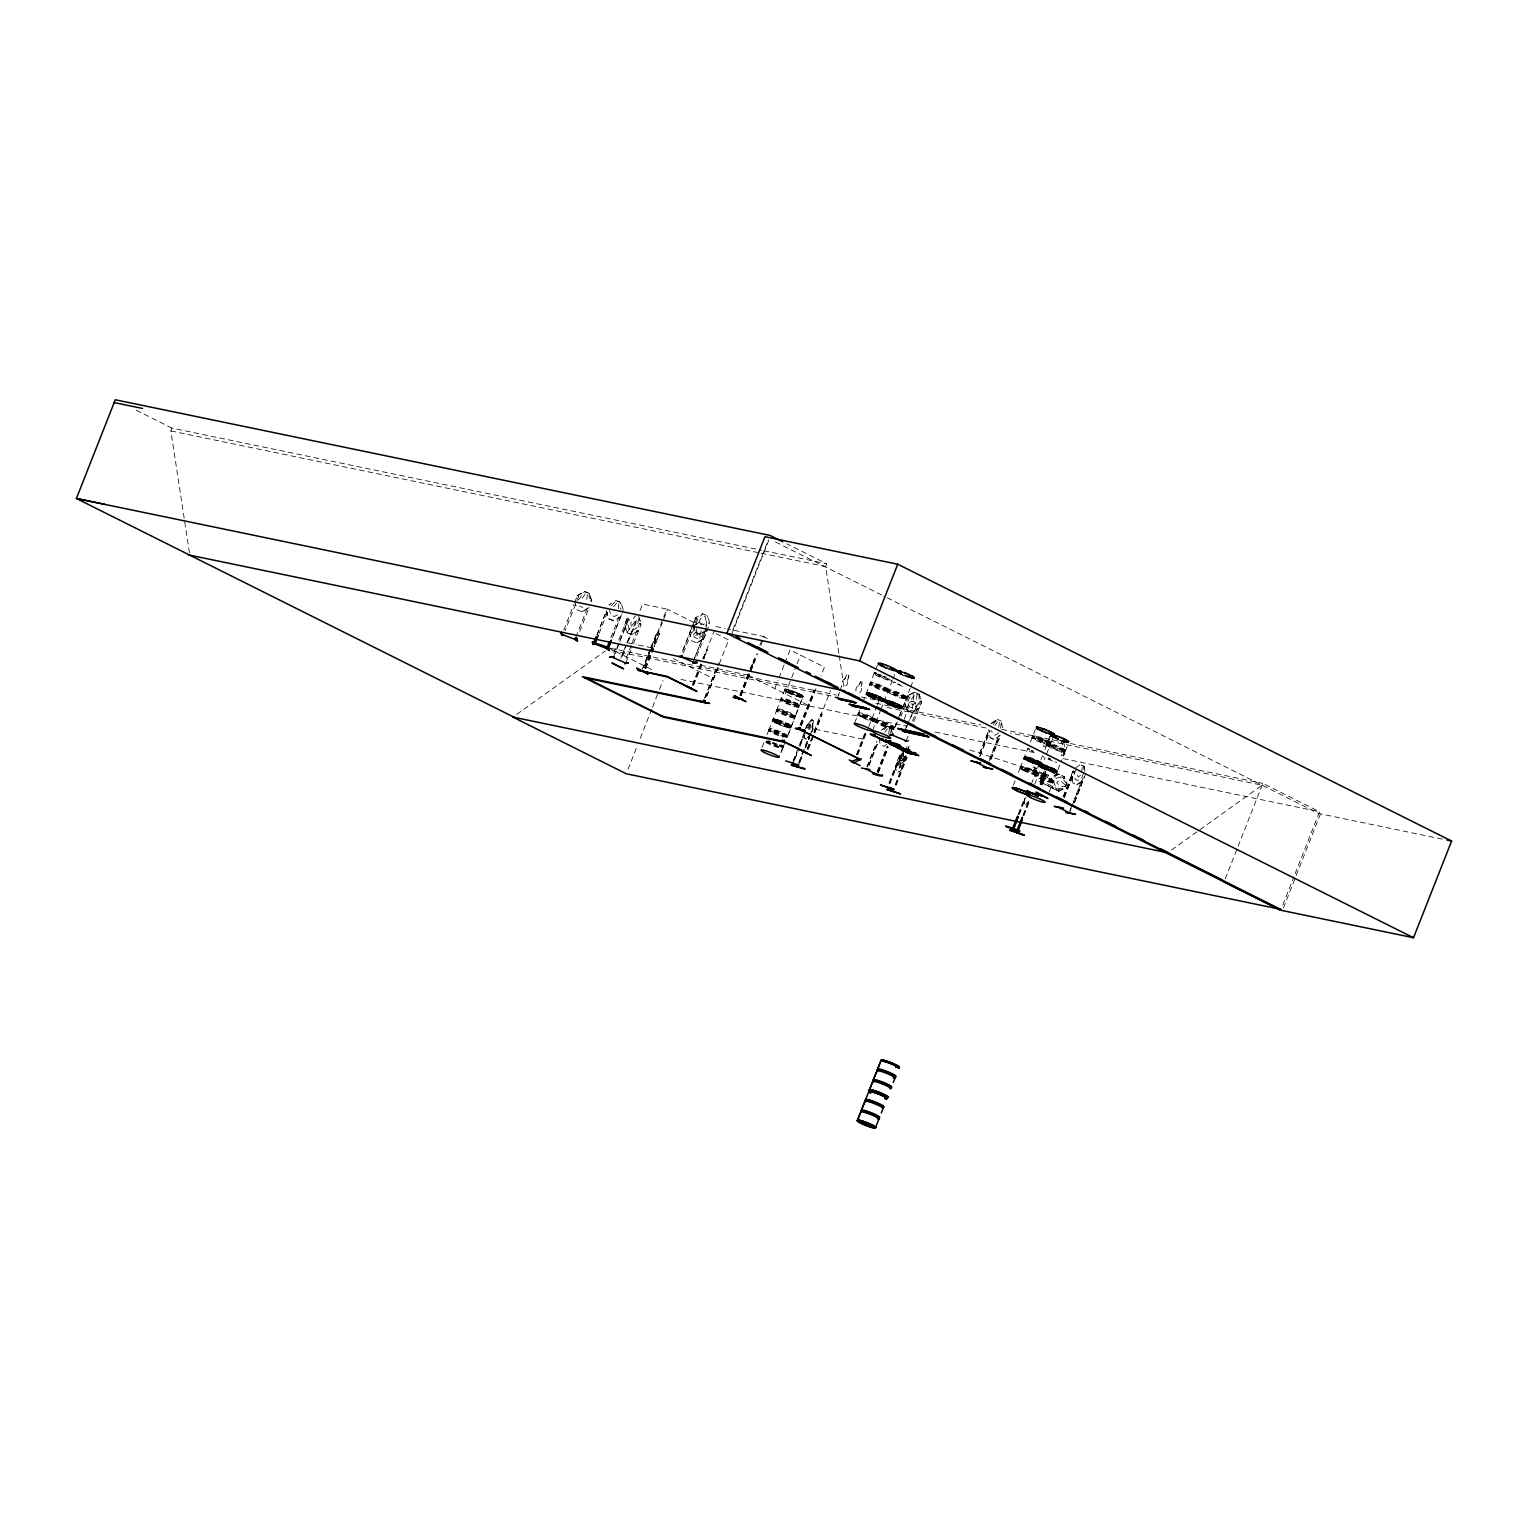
<?xml version="1.0" encoding="UTF-8"?>
<svg xmlns="http://www.w3.org/2000/svg" width="1528" height="1528" viewBox="0 0 1528 1528"><rect width="100%" height="100%" fill="white"/><g stroke="black" fill="none" stroke-linecap="round" stroke-linejoin="round"><path stroke-width="0.75" stroke-dasharray="5 3.75" d="M919.054 694.228L919.035 701.237L917.239 705.821L912.617 708.171L909.485 706.872L907.804 701.925L909.618 697.322L914.336 692.279M628.39 618.993L613.282 657.689M638.685 618.744L636.832 627.989L632.306 630.319L629.249 629.001L627.645 624.035L629.46 619.451M768.813 730.117L776.53 710.596M776.587 710.31L784.991 689.204M783.196 746.963L785.067 742.15M798.781 707.273A9.779 1.203 21.5 0 1 784.112 702.422A9.779 1.203 21.5 0 1 786.404 701.104A9.779 1.203 21.5 0 1 798.781 707.273L795.19 716.498L802.983 696.539A9.798 1.203 21.5 0 0 790.644 690.331A9.798 1.203 21.5 0 0 788.333 691.668A9.817 1.222 21.5 0 0 803.021 696.577L799.411 705.841M854.668 722.935L860.379 708.362M862.862 702.135L874.207 673.275M872.698 730.346L880.185 711.284M880.892 709.546L892.161 680.858A9.798 1.203 21.5 0 1 879.517 676.961A9.798 1.203 21.5 0 1 875.983 673.6M888.57 690.121L888.666 689.739A9.798 1.203 21.5 0 0 876.289 683.551A9.798 1.203 21.5 0 0 873.978 684.888A9.798 1.203 21.5 0 0 888.685 689.739L888.627 689.796M906.62 697.436L906.696 697.15A9.779 1.203 21.5 0 0 894.319 690.962A9.779 1.203 21.5 0 0 892.027 692.299A9.779 1.203 21.5 0 0 906.696 697.15L906.658 697.265M1020.226 767.667L1027.886 748.3M1030.369 742.073L1036.366 726.908M1031.285 784.265L1042.554 755.634M901.52 753.934L901.386 758.499L902.704 759.416L905.474 756.704M794.598 717.95A9.798 1.203 21.5 0 1 779.891 713.099A9.798 1.203 21.5 0 1 782.202 711.761A9.798 1.203 21.5 0 1 794.598 717.95L787.378 736.84L795.229 716.174A9.779 1.203 21.5 0 0 782.909 709.985A9.779 1.203 21.5 0 0 780.598 711.322A9.779 1.203 21.5 0 0 795.267 716.154L795.248 716.269M795.171 716.842A9.932 1.222 21.5 0 1 780.273 711.914A9.932 1.222 21.5 0 1 782.603 710.558A9.932 1.222 21.5 0 1 795.171 716.842L795.229 716.556M903.64 756.035L903.239 752.712C897.604 757.029 895.408 764.382 895.866 770.914M899.61 762.262L899.954 754.66L899.706 762.128L901.654 763.694L905.913 758.824M904.691 761.517L905.073 754.087C906.104 760.963 903.029 767.896 898.101 772.232M908.606 750.955L908.912 745.301L906.677 744.002M789.403 726.545L791.351 726.755M848.785 676.484L848.575 675.204M862.021 681.736L860.99 687.237L862.365 683.761M876.021 721.77L876.633 720.165A9.779 1.203 21.5 0 0 864.313 713.977A9.779 1.203 21.5 0 0 862.002 715.314A9.779 1.203 21.5 0 0 876.671 720.165L876.652 720.165M878.791 699.308L882.802 700.111M888.035 691.458L887.997 691.515A9.798 1.203 21.5 0 1 873.271 686.683A9.798 1.203 21.5 0 1 875.582 685.346A9.798 1.203 21.5 0 1 887.978 691.535L887.997 691.573M898.922 707.369L896.841 706.719L900.813 707.54M1020.169 767.82L1018.374 772.499M1043.261 775.021L1047.196 775.708L1043.643 774.658M1044.808 775.46C1020.15 762.854 1049.201 775.269 1044.865 775.575M1050.806 743.257L1050.844 743.2A9.779 1.203 21.5 0 0 1038.467 737.012A9.779 1.203 21.5 0 0 1036.175 738.349A9.779 1.203 21.5 0 0 1050.844 743.2L1050.615 744.365A9.932 1.222 21.5 0 0 1037.951 738.139A9.932 1.222 21.5 0 0 1035.621 739.495A9.932 1.222 21.5 0 0 1050.519 744.423L1050.175 744.881M1053.518 780.942A9.779 1.203 21.5 0 1 1038.849 776.09A9.779 1.203 21.5 0 1 1041.141 774.753A9.779 1.203 21.5 0 1 1053.518 780.942L1059.764 765.07M890.576 735.006L891.282 727.939L892.696 735.98M1000.63 728.283L1001.337 721.197L1002.75 729.238M1045.973 767.801C1042.898 769.176 1049.774 770.112 1045.706 767.534L1039.976 782.03L1045.63 767.686M1046.183 769.692L1045.133 768.832M804.416 737.871L804.969 732.218M799.239 762.491L812.724 728.264L813.335 720.796L811.521 719.421L808.77 729.429M807.777 724.578L811.654 719.478M812.17 727.691L813.488 720.834L811.769 727.614M586.847 599.473L587.344 593.647L585.74 593.036L581.003 600.351M618.42 608.545L618.916 602.72L617.312 602.108L613.626 606.731M767.018 734.777L768.87 729.945M1053.46 781.056L1052.983 782.431M777.294 723.164L775.995 722.782L777.733 722.744M777.083 723.088L778.803 723.833L774.658 721.159M803.117 696.749L797.234 695.756L799.335 696.367M871.629 697.379L869.394 696.31L871.896 697.436M874.188 673.485L874.283 672.53M872.163 697.207C867.312 696.825 861.716 689.567 872.182 693.922A9.817 1.222 21.5 0 1 884.597 700.13L890.213 701.333M876.079 721.178L876.041 721.999A9.798 1.203 21.5 0 1 861.295 717.09A9.798 1.203 21.5 0 1 863.587 715.753A9.798 1.203 21.5 0 1 875.983 721.961L876.079 721.617M882.439 665.692C890.518 670.391 868.019 659.294 883.986 663.954A9.798 1.203 21.5 0 1 896.401 670.104A9.798 1.203 21.5 0 1 881.713 665.253A9.798 1.203 21.5 0 1 884.024 663.916M880.72 700.359L884.769 699.996L879.192 696.653M888.054 690.751L888.589 690.026M900.89 674.058C904.5 674.803 896.115 671.919 901.654 674.364M902.781 707.292L902.761 707.254A9.779 1.203 21.5 0 1 888.035 702.422A9.779 1.203 21.5 0 1 890.346 701.085A9.817 1.222 21.5 0 1 902.647 707.521L902.742 707.273A9.779 1.203 21.5 0 0 890.346 701.085A9.817 1.222 21.5 0 0 887.921 702.651A9.817 1.222 21.5 0 0 902.647 707.521L896.669 707.139M914.546 677.744L908.644 676.751M1028.65 760.887L1027.351 760.505L1029.757 760.906M1051.035 731.778L1048.991 730.804L1054.339 734.662A9.817 1.222 21.5 0 0 1041.829 728.436A9.817 1.222 21.5 0 0 1039.517 729.773L1042.153 731.167L1040.396 730.021M1044.006 767.896L1042.191 767.667A9.817 1.222 21.5 0 1 1044.503 766.177A9.817 1.222 21.5 0 1 1056.918 772.385L1057.414 771.449A9.779 1.203 21.5 0 1 1042.631 766.464A9.76 1.203 21.5 0 1 1044.961 765.127A9.76 1.203 21.5 0 1 1057.3 771.296A9.741 1.203 21.5 0 1 1042.669 766.483A9.779 1.203 21.5 0 1 1044.942 765.146A9.779 1.203 21.5 0 1 1057.3 771.315L1051.837 768.106M1036.996 761.231C1052.563 768.24 1028.993 760.982 1044.407 768.03L1044.827 768.928L1043.223 768.469M907.097 710.463L904.71 702.345L907.078 710.482L911.968 712.487L914.317 692.089L919.226 694.094M787.436 736.19L787.474 735.923A9.798 1.203 21.5 0 0 775.116 729.716A9.798 1.203 21.5 0 0 772.824 731.053A9.798 1.203 21.5 0 0 787.512 735.923M906.601 697.838A9.932 1.222 21.5 0 1 891.683 692.91A9.932 1.222 21.5 0 1 894.033 691.554A9.932 1.222 21.5 0 1 906.601 697.838L906.658 697.169M1065.455 751.031L1069.008 741.577M1045.018 749.408L1051.016 734.242L1056.631 735.407A9.779 1.203 21.5 0 1 1069.027 741.558L1065.341 741.405M1065.398 750.916L1065.494 750.515A9.779 1.203 21.5 0 0 1053.136 744.346A9.779 1.203 21.5 0 0 1050.825 745.683A9.779 1.203 21.5 0 0 1065.494 750.515L1065.15 751.795A9.932 1.222 21.5 0 0 1052.62 745.473A9.932 1.222 21.5 0 0 1050.271 746.829A9.932 1.222 21.5 0 0 1065.188 751.757L1064.844 752.215A9.779 1.203 21.5 0 0 1052.429 746.122A9.779 1.203 21.5 0 0 1050.118 747.459A9.779 1.203 21.5 0 0 1064.787 752.311L1061.291 761.192M1024.791 798.227L1024.066 803.728L1025.555 804.798M1024.218 803.785L1025.269 796.413M888.666 734.07L889.506 728.226L888.265 727.595L884.922 732.179M998.72 727.328L999.56 721.483L998.319 720.853L994.976 725.456M1081.518 772.595L1082.359 766.75L1081.213 766.139M904.767 756.379L902.036 765.471L899.266 768.183L897.929 767.247L898.063 762.682L903.239 752.75M907.288 752.101L908.912 745.301M772.691 719.764L776.53 720.146M871.915 697.207L866.089 693.273L872.01 694.361M884.502 700.798L884.425 700.894A9.817 1.222 21.5 0 1 869.585 696.023A9.817 1.222 21.5 0 1 871.896 694.686A9.817 1.222 21.5 0 1 884.311 700.894L884.425 700.932M902.761 707.731L897.051 704.504M903.774 756.379L900.202 764.783L899.801 761.479L903.602 754.011M906.295 751.413L907.04 745.263M1024.066 757.468L1029.987 758.499A9.779 1.203 21.5 0 1 1042.382 764.649A9.779 1.203 21.5 0 1 1027.714 759.798L1024.83 758.079M1041.981 781.362L1040.625 780.426L1039.957 781.859L1059.152 791.351L1059.668 790.033L1040.625 780.426M1047.062 768.469L1045.591 767.61M810.413 734.357L806.154 738.979M845.939 685.766L845.824 685.728A3.495 2.827 -78.3 0 0 847.295 680.399L848.861 675.605M705.821 629.727C706.375 615.918 712.621 630.51 707.369 615.746L702.574 613.721L695.431 617.847L693.827 621.934M908.472 696.443L901.023 716.25M632.095 643.173L639.583 623.405L641.168 624.379L639.411 618.286M639.697 623.386L641.13 624.36L631.675 648.006M708.247 622.889L709.508 623.844M837.841 696.634L839.426 692.413M840.037 690.274L842.348 683.952A3.495 2.827 -78.3 0 1 844.736 679.12L846.932 674.688M904.251 719.211L908.071 708.686A5.233 4.183 -78.1 0 1 910.573 701.791A5.233 4.183 -78.1 0 1 915.94 704.484A5.233 4.183 -78.1 0 1 913.247 711.322L907.823 723.489M783.157 747.574L782.699 748.166A9.798 1.203 21.5 0 0 772.519 742.99M189.434 552.811L170.869 430.934L171.976 428.107L761.536 550.252M563.756 630.185L573.898 604.4M574.757 602.261L577.259 595.729L578.902 595.863L565.073 630.701M578.482 599.816L584.441 591.622L589.235 593.456L591.661 601.306M575.865 637.195L587.726 607.113M579.761 631.331L589.044 607.628M596.99 634.884L606.31 611.257M597.009 634.979L606.329 611.334M599.186 633.318L607.628 611.754M610.856 637.768L620.139 614.046M621.457 614.562L612.155 638.188L623.214 610.36M627.053 618.324L624.589 624.455L626.843 632.611L631.656 634.636L638.742 630.51M613.702 652.857L615.555 648.54M618.783 639.965L627.397 618.458L628.657 619.012L615.115 653.392M620.846 658.052L626.022 644.911M626.881 642.715L633.757 627.664L628.562 640.805M622.106 656.066L626.442 644.988M627.301 642.811L636.66 619.107M640.041 610.512L642.581 604.057L666.819 609.08L643.746 667.66M622.526 656.161L625.105 649.572M626.174 658.205L631.408 645.293M625.754 663.056L630.969 650.145M642.066 669.57L649.839 649.839M650.699 647.643L657.174 632.382L643.326 667.583M644.472 667.946L667.545 609.366L697.074 624.112M644.778 668.003L658.606 632.936L659.638 633.451L654.442 646.592M645.484 668.462L653.258 648.731M654.137 646.535L659.638 633.451M645.809 668.519L653.583 648.789M628.008 769.329L636.756 747.116M640.251 738.234L651.635 709.374M652.513 707.158L658.625 691.611M659.504 689.395L662.999 680.514M696.634 642.906L703.816 638.78L696.634 642.906L691.84 640.881L689.529 632.745L691.993 626.595M691.401 628.715L682.099 652.361L693.234 624.398M692.26 626.576L695.469 617.847L696.844 618.439M694.075 622.24L695.756 617.942L696.94 618.553M683.379 652.895L694.514 624.933M695.221 622.813L696.883 618M694.457 627.721L692.642 632.325L694.285 637.271L697.379 638.57L701.925 636.259L703.739 631.656M696.099 623.558L697.914 618.955L702.632 613.893M696.768 628.696L696.348 634.426L697.895 635.094L700.34 633.356L701.39 630.663M699.136 622.66C701.677 612.212 709.24 615.039 703.778 624.589L699.098 622.679L692.069 626.728M705.993 625.964L707.426 615.746M694.686 657.689L706.547 627.607M693.12 661.968L704.981 631.885M703.644 638.666L706.07 632.63M696.806 656.085L709.737 623.882M692.394 684.926L701.906 660.822M702.765 658.625L707.044 650.03L703.988 659.007M692.795 685.136L702.288 661.013M703.166 658.816L714.187 630.854M693.234 685.117L702.727 660.994M703.587 658.797L707.044 650.03M693.616 685.308L703.128 661.185M704.599 697.99L716.689 667.297M704.924 698.067L718.752 662.98M706.509 696.329L728.722 639.926L716.059 633.604M706.815 696.386L718.045 667.889M732.924 629.746L768.355 539.823M731.74 634.254L768.641 540.549M739.839 695.049L749.541 670.677M750.21 668.748L754.679 659.905L751.222 668.672M740.163 695.125L756.456 653.736M759.855 645.141L763.236 636.546L769.405 639.621M740.431 694.992L749.942 670.887M750.802 668.691L754.259 659.924M740.87 694.973L750.363 670.868M740.87 695.565L757.563 653.793M760.944 645.198L764.344 636.603L727.404 628.944M741.195 695.641L755.004 660.554L753.858 659.733M774.772 688.612L778.172 680.017M779.013 677.859L784.093 664.966M784.934 662.827L790.014 649.935L824.413 667.125L821.014 675.72M838.872 653.316L825.655 566.582L826.782 563.775L786.882 543.834M762.014 747.44L764.554 741.004A9.798 1.203 21.5 0 0 773.034 745.779A9.798 1.203 21.5 0 0 782.699 748.185L779.299 756.704M785.296 693.865L796.298 665.921M797.139 663.782L800.538 655.187M790.797 693.464L788.142 692.203A9.817 1.222 21.5 0 1 790.473 690.732A9.817 1.222 21.5 0 1 802.888 696.94L803.04 696.921A9.817 1.222 21.5 0 1 788.161 692.069L784.724 689.243L790.606 690.369A9.817 1.222 21.5 0 1 803.021 696.577M789.728 692.929L789.04 692.891M778.115 723.145L776.262 722.992M785.583 724.845L787.168 725.456L785.755 724.711M786.06 725.017L786.767 724.635M780.923 752.655L782.603 748.376M799.984 725.112L814.118 690.102L800.309 725.189M801.016 725.628L815.15 690.618L813.794 690.045M801.341 725.704L815.952 688.612M793.127 760.906L798.208 748.013M799.048 745.874L804.969 730.823M793.605 761.078L796.986 752.483M800.366 743.888L803.747 735.274M792.765 763.427L797.005 752.674M800.385 744.079L803.766 735.484M807.013 728.054L811.635 719.65M794.923 759.282L799.163 748.548M800.004 746.39L804.244 735.656M808.045 728.321L811.922 720.891M809.802 729.639L811.769 720.853M812.208 727.882L813.259 728.474L810.719 734.93M798.762 762.338L810.604 732.256M797.559 766.999L801.78 756.264M805.18 747.669L809.401 736.916M810.26 734.777L812.877 728.302M799.717 762.854L802.257 756.417M805.638 747.822L809.878 737.069M807.071 748.987L810.528 740.221M813.985 731.454L820.899 713.92L822.121 714.283L808.293 749.369M807.472 749.197L830.544 690.618M807.911 749.159L822.121 714.283M847.41 680.418L848.785 676.942M855.909 690.771L856.043 690.809A3.495 2.827 -78.3 0 1 858.564 685.996L861.124 681.431M858.564 685.996L860.436 681.794M875.62 669.703L878.371 662.77M856.444 754.469L865.077 732.561M856.845 754.679L865.478 732.752M857.265 754.641L865.899 732.733M880.414 698.372L880.09 698.64M857.666 754.851L868.038 728.55M868.859 726.449L876.48 707.101M877.32 704.962L879.02 700.645L860.55 696.825M880.376 699.06L879.65 698.124M892.868 679.12L896.363 670.124L902.036 671.327A9.798 1.203 21.5 0 1 914.451 677.515L910.898 686.473M890.003 704.198L887.844 703.625M866.892 766.865L877.053 741.08M867.216 766.941L876.518 743.296M868.783 765.241L877.244 743.754M869.088 765.299L877.549 743.811M897.051 705.917L897.91 705.955M910.401 676.044L910.268 675.261M877.091 771.965L887.252 746.18M894.72 727.576L898.235 718.695M898.922 716.899L910.211 688.269M877.397 772.041L887.558 746.256M895.484 726.449L898.961 717.816M899.725 715.696L907.441 696.329L908.644 696.386M878.122 772.48L888.284 746.695M878.447 772.557L887.749 748.911M912.502 720.987L920.333 701.142M888.933 783.062L899.954 755.138M889.487 783.444L900.412 755.29M906.199 740.87L908.721 734.433M913.801 721.522L921.518 702.154L919.818 696.119M921.518 702.154L919.99 701.237L921.518 702.154L919.149 708.343L911.949 712.487M889.945 783.597L901.806 753.514M895.16 784.685L906.161 756.761M895.714 785.067L906.639 756.895M896.172 785.22L907.174 757.277M979.486 753.686L988.788 730.059M979.792 753.762L989.113 730.117M979.677 756.36L989.838 730.575M979.983 756.417L990.144 730.632M989.686 758.786L998.987 735.159M989.151 761.001L999.312 735.216M990.717 759.301L1000.019 735.675M991.042 759.378L1000.343 735.732M1013.37 785.144L1015.108 780.808M1029.108 760.466L1028.077 760.696M1052.41 734.51L1048.59 733.44L1054.339 734.662A9.817 1.222 21.5 0 1 1039.517 729.773L1042.153 731.129M1048.915 732.16L1049.984 731.874M1037.436 762.72L1038.524 763.179M1049.067 732.275L1050.5 732.752L1049.201 732.027M1018.336 814.042L1024.257 798.991M1018.718 814.367L1024.753 799.163M1019.214 814.539L1025.976 797.349M1041.981 765.566A9.741 1.203 21.5 0 0 1029.681 759.416A9.741 1.203 21.5 0 0 1027.389 760.734A9.779 1.203 21.5 0 0 1042.02 765.585A9.779 1.203 21.5 0 0 1029.662 759.397A9.779 1.203 21.5 0 0 1027.351 760.734A9.76 1.203 21.5 0 0 1042.02 765.547A9.76 1.203 21.5 0 0 1029.681 759.378A9.76 1.203 21.5 0 0 1027.37 760.715A9.741 1.203 21.5 0 0 1041.981 765.566L1042.077 763.37L1037.187 760.791M1053.976 735.14A9.741 1.203 21.5 0 0 1041.657 728.99A9.741 1.203 21.5 0 0 1039.365 730.308A9.741 1.203 21.5 0 0 1053.976 735.14A9.779 1.203 21.5 0 0 1041.638 728.971A9.779 1.203 21.5 0 0 1039.346 730.308A9.779 1.203 21.5 0 0 1054.014 735.159L1054.339 734.242A9.779 1.203 21.5 0 0 1042 728.054L1039.88 727.404M1034.647 784.284L1045.114 757.735M1046.642 753.877L1050.137 744.995A9.779 1.203 21.5 0 0 1037.779 738.807A9.779 1.203 21.5 0 0 1035.468 740.144A9.779 1.203 21.5 0 0 1050.137 744.995M1050.863 743.2L1054.377 734.299M1023.015 815.15L1028.936 800.099M1023.397 815.474L1029.414 800.271M1023.875 815.646L1029.815 800.596M1043.07 768.355L1043.509 767.705M1055.581 737.948L1054.549 737.356M1044.541 768.183L1044.101 768.718M1040.11 784.112L1046.489 769.768M1040.224 784.189L1047.119 768.145M1043.949 775.746L1044.331 774.085L1045.859 774.772L1044.98 776.319M1040.931 784.303L1044.331 775.823L1043.318 775.613L1047.692 777.408L1048.571 775.193L1045.477 773.722L1044.598 775.938L1047.692 777.408M1041.026 784.59L1044.598 776.243L1045.61 776.453L1043.166 776.014L1045.458 776.854M1041.466 784.743L1044.407 776.339M1044.865 775.976L1045.477 773.722M1041.943 784.781L1045.324 776.835M1042.096 784.876L1045.209 776.74M1047.444 777.351L1048.571 775.193M1053.174 770.322L1051.913 769.921L1053.002 769.845M1063.985 739.533L1064.672 740.01M1052.486 770.36L1051.894 770.093M1059.095 774.219L1052.448 776.587L1050.576 781.362L1053.27 788.62L1050.309 781.343L1052.353 776.453M1049.316 791.619L1052.868 782.622A9.779 1.203 21.5 0 0 1040.453 776.549A9.779 1.203 21.5 0 0 1038.142 777.886A9.779 1.203 21.5 0 0 1052.811 782.737M1058.847 791.275L1059.668 790.033M1064.749 777.141L1063.927 778.382L1064.749 777.141L1045.534 767.82M1065.379 785.01L1064.768 786.614L1060.012 786.08L1056.612 782.527L1059.744 780.273L1065.494 785.048M1058.14 790.855L1064.882 788.505L1066.639 783.73L1063.87 776.453L1059 774.027L1052.448 776.587M1066.907 783.73L1062.82 778.974L1059.171 777.16L1055.046 778.86L1053.804 782.03L1055.428 786.672L1059.076 788.486L1064.768 788.486L1066.907 783.73L1063.965 776.472M1076.782 784.666L1083.123 780.655L1076.896 784.857L1072.904 782.909L1071.491 774.868L1073.917 768.718M1063.125 796.814L1073.21 770.78M1063.45 796.871L1073.611 771.086M1064.176 797.329L1074.318 771.544M1064.481 797.387L1074.642 771.602M1075.903 769.787L1074.089 774.39L1075.139 779.28L1077.641 780.521L1081.614 778.153L1083.428 773.55L1084.135 766.464L1080.143 764.497L1084.02 766.598L1084.613 770.532M1069.944 810.489L1072.484 804.053M1073.324 801.894L1082.645 778.268M1069.409 812.705L1071.109 808.407M1071.949 806.268L1082.951 778.325M1074.356 802.429L1084.517 776.491M1074.681 802.486L1085.396 774.505M1225.227 878.906L1237.241 848.403M1238.1 846.226L1262.854 783.386L1319.543 811.731L1294.789 874.551M1282.775 905.073L1293.929 876.728M1283.367 908.129L1295.381 877.626M1296.241 875.448L1320.287 814.424M905.13 729.582L906.925 725.514M906.219 727.595L908.931 721.502M909.828 719.478L913.438 711.379A5.233 4.183 -78.1 0 0 916.131 704.542A5.233 4.183 -78.1 0 0 910.784 701.849A5.233 4.183 -78.1 0 0 908.071 708.686L908.071 708.686M846.436 675.261L844.736 679.12M1040.415 781.916L1059.152 791.351M791.217 726.908L785.64 723.527M1024.104 757.43L1026.033 758.843M1050.844 734.242L1052.525 736.171M624.799 624.474L626.9 632.592L636.622 619.279L635.266 625.086L632.821 626.824L631.293 626.174L630.663 623.118L635.361 615.86M786.996 737.356L787.035 737.298A9.779 1.203 21.5 0 0 775.173 731.759A9.779 1.203 21.5 0 0 769.635 731.454A9.779 1.203 21.5 0 0 783.215 737.164M1025.517 804.969L1029.509 800.023M884.464 729.563L887.29 726.163L891.168 728.073L887.29 725.972L881.255 730.327M993.105 724.52L997.44 719.459L991.309 723.604L992.379 724.119M838.929 695.087L838.452 694.667M1055.37 770.418L1057.242 771.831L1055.39 771.755M611.257 605.833L616.013 600.695L620.807 602.529L620.826 609.462M903.258 752.578L898.884 757.391M906.047 758.881L901.654 763.694M902.494 767.686C898.407 776.358 893.651 770.246 896.267 763.37M896.267 670.143L902.208 674.402L900.718 673.485M797.845 694.648L798.437 694.896M891.855 668.137L892.371 668.328M898.254 706.184L896.993 705.841L898.559 706.299M1037.97 762.739L1037.894 762.663M1080.468 775.288L1078.31 777.064L1076.705 773.416M697.417 631.962C689.93 634.54 694.075 639.086 697.895 633.222C696.768 640.213 702.574 639.907 699.022 632.688M900.699 673.733L899.4 673.313L901.52 673.714M516.731 714.34L605.413 650.928M1171.537 849.988L1262.147 785.201L1010.466 733.058M610.321 604.916L608.832 604.801L615.994 600.485L620.941 602.395L623.405 610.379M1055.332 771.812L1051.436 770.761M882.687 729.276L887.405 725.991M879.23 738.33L880.147 744.403L884.043 746.332L888.647 743.028M991.099 723.451L997.459 719.268M1075.655 767.82L1080.143 764.688M998.815 732.886L994.843 735.274L992.34 734.013L991.653 730.747M577.126 595.71L584.422 591.412L589.369 593.322L591.833 601.306M577.259 595.824L584.422 591.603M582.111 611.697L589.407 607.418L582.13 611.716L577.164 609.806L574.891 601.822M620.979 616.491L613.702 620.788L608.736 618.878L606.272 610.894M638.609 630.395L631.637 634.445L626.843 632.611M695.507 624.551L699.136 622.469L703.93 624.513M700.111 633.967L707.178 629.899M707.311 630.014L700.13 634.158L695.336 632.114L700.168 634.139M907.097 696.233L914.317 692.089L907.135 696.214M617.465 614.867L614.371 616.491L611.162 615.268L609.443 610.417M907.441 696.329L908.644 696.902M1058.216 791.065L1064.768 788.486M789.269 726.812L785.411 725.724L787.512 726.392M884.254 700.703L887.768 703.014A9.798 1.203 21.5 0 0 902.475 707.903L900.641 707.808M700.359 624.131L701.944 624.78M883.757 666.227L881.962 666.132M884.139 666.838L882.611 666.208M909.103 675.319L909.924 675.72M798.838 694.858L797.75 694.285M871.877 696.825L870.387 696.061M885.132 700.072L879.02 697.093M887.959 703.969L889.391 704.332M902.475 707.903A9.798 1.203 21.5 0 0 890.079 701.715A9.798 1.203 21.5 0 0 887.806 702.995A9.798 1.203 21.5 0 0 902.494 707.865A9.798 1.203 21.5 0 0 890.098 701.658A9.798 1.203 21.5 0 0 887.787 703.052L889.984 704.236L888.265 704.274M889.964 704.618L884.75 701.829L884.464 700.13A9.817 1.222 21.5 0 1 869.871 695.259A9.817 1.222 21.5 0 1 872.182 693.922M1039.594 730.04L1041.523 730.46M1055.199 737.432C1059.477 740.029 1051.971 736.133 1055.046 737.928M1065.016 739.972L1064.347 739.189M1039.728 764.115C1035.506 765.318 1047.559 770.322 1042.631 767.514M1042.287 768.03L1043.318 768.202M1044.407 768.24L1043.337 767.954M627.397 618.458L628.657 619.012M882.611 700.378L890.041 701.772M773.531 719.497L774.811 719.726M1039.728 764.096L1044.808 765.375M892.314 667.889L892.237 668.424M910.211 675.338L909.275 675.643L910.249 675.758M880.262 698.353L879.44 698.735M871.323 697.016L870.673 696.749M888.131 703.988L889.162 703.739M889.697 704.16L889.372 704.102M788.085 692.318L789.078 692.471M797.616 694.419L798.819 695.03M1049.354 732.294L1050.347 732.771M1051.264 771.182L1057.013 772.404A9.817 1.222 21.5 0 1 1042.191 767.514L1042.707 768.164M763.866 550.729L826.782 563.775M170.869 430.934L758.805 552.735M761.135 553.212L825.655 566.582M715.868 626.556L725.093 628.466M627.359 642.734L636.164 644.568M638.36 645.026L651.577 647.757M859.519 692.585L859.653 692.604A3.495 2.827 -78.3 0 0 861.124 687.275M700.626 665.234L749.102 675.28M610.379 648.216L694.285 665.597M696.615 666.074L836.427 695.03M876.041 703.243L980.9 724.979M1001.871 729.314L1262.854 783.386M612.002 650.508L833.371 696.367M886.966 707.464L987.164 728.226M1000.229 735.369L993.983 739.59L990.106 737.642L988.692 729.601M990.22 737.508L993.983 739.399M681.068 679.444L907.097 726.277M935.06 732.065L1037.588 753.304M1063.221 758.614L1319.543 811.731M1442.279 839.12L1318.836 813.526L883.661 596.035M1071.491 774.868L1073.133 782.794M1044.904 774.791L1045.859 774.772M815.303 729.295L863.778 739.342M658.606 632.936L659.313 633.375M707.445 650.221L706.222 649.858M753.972 660.039L755.004 660.554M910.516 675.796L909.733 675.147M1052.811 734.338L1054.53 734.758M868.19 693.292L869.909 693.731M790.033 693.082L789.174 693.005M1028.21 760.734L1030.178 761.536L1028.86 761.211M1038.868 764.096L1036.786 763.446L1044.636 765.834M1053.365 771.831L1055.084 772.251M899.935 670.716L902.017 671.365A9.798 1.203 21.5 0 0 899.744 672.664A9.798 1.203 21.5 0 0 914.451 677.515M881.923 665.979L882.668 666.323M890.614 669.302L896.535 670.334L890.996 666.686M908.663 676.713L910.745 677.362M1042 728.054A9.779 1.203 21.5 0 0 1039.708 729.391A9.76 1.203 21.5 0 0 1054.339 734.242A9.76 1.203 21.5 0 0 1042 728.073L1036.175 726.87L1036.672 728.073M1041.179 730.709L1039.498 729.773M1063.259 740.755L1065.341 741.443M878.638 699.729L880.72 700.397M1030.178 758.06A9.817 1.222 21.5 0 0 1027.866 759.397A9.817 1.222 21.5 0 0 1042.593 764.267A9.817 1.222 21.5 0 0 1030.178 758.06C1017.763 753.285 1028.382 762.3 1029.452 761.231M1037.588 762.778L1038.219 762.396M1029.605 761.517L1027.446 760.581M1036.614 763.847L1041.657 765.146L1042.726 764.019A9.779 1.203 21.5 0 0 1030.292 757.812A9.779 1.203 21.5 0 0 1027.981 759.149A9.779 1.203 21.5 0 0 1042.65 764L1042.726 764.019A9.741 1.203 21.5 0 1 1028 759.149A9.741 1.203 21.5 0 1 1030.292 757.831A9.741 1.203 21.5 0 1 1042.612 763.981M789.059 692.681L787.99 692.318L790.262 693.082M778.803 720.337A9.817 1.222 21.5 0 0 776.491 721.674A9.817 1.222 21.5 0 0 791.217 726.545A9.817 1.222 21.5 0 0 778.803 720.337C769.902 715.696 773.187 723.68 777.943 722.859M776.53 720.108L778.611 720.796M786.844 725.437L785.717 724.998M778.249 723.794L776.835 723.279M785.258 726.144C792.478 730.288 793.051 724.367 785.812 723.069M969.783 749.942L1033.004 770.494M806.096 739.189L804.511 737.737M806.135 739.017L804.358 737.68M1054.988 737.413L1055.695 737.623M590.266 600.638L591.603 601.249M579.589 606.196L582.798 607.418M613.683 620.616L608.889 618.764L606.463 610.913M882.936 666.743L881.771 666.017M1028.611 760.753L1029.91 761.345L1029.299 760.562M907.212 710.348L911.949 712.296M900.336 673.695L900.641 673.39M870.654 696.978L869.642 696.577M788.925 692.7L789.957 692.929M789.25 692.986L788.257 692.566M1063.641 738.139L1069.218 741.462A9.779 1.203 21.5 0 1 1054.358 736.706A9.779 1.203 21.5 0 1 1056.669 735.388M1054.186 737.107A9.817 1.222 21.5 0 0 1068.912 741.978A9.817 1.222 21.5 0 0 1056.497 735.77A9.817 1.222 21.5 0 0 1054.186 737.107L1056.803 738.501L1052.486 736.209M909.045 674.096L914.565 677.324M1051.665 768.565L1053.728 769.501M1027.695 759.76L1029.872 760.849M1042.344 767.19A9.798 1.203 21.5 0 0 1057.051 772.041A9.798 1.203 21.5 0 0 1044.655 765.853A9.798 1.203 21.5 0 0 1042.344 767.19A9.779 1.203 21.5 0 0 1057.051 771.984A9.779 1.203 21.5 0 0 1044.675 765.795A9.779 1.203 21.5 0 0 1042.382 767.132L1044.713 768.603M897.242 704.064L902.761 707.254A9.741 1.203 21.5 0 1 888.054 702.422A9.741 1.203 21.5 0 1 890.346 701.104A9.741 1.203 21.5 0 1 902.666 707.254M869.566 696.023L872.106 697.322M797.616 693.101L802.563 695.717M775.536 541.982L881.541 594.965M997.345 719.249L1001.337 721.197M1045.095 768.813L1064.233 778.459M1034.036 767.113A1.967 1.127 -63.4 0 1 1033.367 770.246A1.967 1.127 -63.4 0 1 1031.782 769.042A1.967 1.127 -63.4 0 1 1034.036 767.113L1036.595 768.374A1.967 1.127 -63.4 0 1 1035.908 771.525A1.967 1.127 -63.4 0 1 1034.322 770.322A1.967 1.127 -63.4 0 1 1036.595 768.374M1032.069 770.494L1034.628 771.755M747.994 675.223L809.171 705.802M673.39 658.587L713.481 678.623M136.278 410.268L171.976 428.107M608.048 647.719L654.251 670.811M1039.517 729.735L1036.672 728.13M897.91 672.129L899.591 673.008A9.817 1.222 21.5 0 0 914.317 677.916L914.47 677.859A9.817 1.222 21.5 0 0 901.902 671.728A9.817 1.222 21.5 0 0 899.591 673.065M1053.709 769.52L1055.409 770.379M885.934 702.536L887.596 703.434A9.817 1.222 21.5 0 0 902.341 708.304A9.817 1.222 21.5 0 0 889.926 702.097A9.817 1.222 21.5 0 0 887.615 703.434M799.679 694.075L801.341 694.953M787.684 724.501L789.365 725.38M900.775 706.375L901.997 707.12M882.745 698.964L883.967 699.709M789.556 724.921L790.759 725.704M774.677 721.14L772.824 719.707M811.521 719.421L813.393 720.968M919.073 694.209L921.403 702.211M693.636 626.002L695.374 632.114M638.761 616.376L640.977 624.379M1084.04 766.445L1085.549 774.505M839.235 655.665L844.22 688.479M589.235 593.456L589.254 600.389M1057.013 762.453A9.779 1.203 21.5 0 1 1054.931 761.823M1052.62 761.001A9.779 1.203 21.5 0 1 1045.916 758.136M1044.273 757.258A9.779 1.203 21.5 0 1 1043.108 756.513M1050.481 759.473A9.932 1.222 21.5 0 1 1048.151 758.48M1050.691 758.919A9.932 1.222 21.5 0 1 1048.361 757.926M1027.714 759.798A9.779 1.203 21.5 0 1 1030.025 758.48M1054.377 734.242A9.779 1.203 21.5 0 1 1039.708 729.391A9.76 1.203 21.5 0 1 1042 728.073M1033.291 751.776A9.798 1.203 21.5 0 1 1031.247 750.802M1029.585 749.923A9.798 1.203 21.5 0 1 1027.847 748.624M1033.501 751.146A9.932 1.222 21.5 0 1 1031.419 750.172M1029.738 749.274A9.932 1.222 21.5 0 1 1028.554 748.51M902.227 686.282A9.798 1.203 21.5 0 1 892.696 681.794M900.068 684.754A9.932 1.222 21.5 0 1 897.757 683.761M895.675 682.787A9.932 1.222 21.5 0 1 893.995 681.889M894.033 729.372A9.798 1.203 21.5 0 1 879.975 724.826A9.798 1.203 21.5 0 1 880.204 722.725A9.798 1.203 21.5 0 1 894.071 729.047M893.727 728.875A9.932 1.222 21.5 0 1 879.498 723.871A9.932 1.222 21.5 0 1 879.727 721.865A9.932 1.222 21.5 0 1 893.842 727.901M894.052 727.653A9.779 1.203 21.5 0 1 880.052 722.725A9.779 1.203 21.5 0 1 880.262 720.758A9.779 1.203 21.5 0 1 894.166 726.698M893.956 728.321A9.932 1.222 21.5 0 1 879.708 723.317A9.932 1.222 21.5 0 1 879.937 721.311A9.932 1.222 21.5 0 1 894.052 727.366M803.021 696.539A9.798 1.203 21.5 0 1 788.333 691.668A9.817 1.222 21.5 0 1 790.606 690.369M766.426 741.118A9.798 1.203 21.5 0 1 770.207 742.188M779.566 745.263A9.932 1.222 21.5 0 1 779.337 747.268A9.932 1.222 21.5 0 1 765.222 741.233M768.298 740.87A9.932 1.222 21.5 0 1 770.418 741.519M772.748 742.36A9.932 1.222 21.5 0 1 777.504 744.289M781.591 744.957A9.779 1.203 21.5 0 1 779.719 746.046A9.779 1.203 21.5 0 1 766.961 740.851M779.777 744.709A9.932 1.222 21.5 0 1 780.483 746.963A9.932 1.222 21.5 0 1 766.617 741.443M891.874 680.361A9.932 1.222 21.5 0 1 878.638 675.854A9.932 1.222 21.5 0 1 876.136 672.931M877.702 674.02A9.798 1.203 21.5 0 1 882.095 675.471M884.483 676.407A9.798 1.203 21.5 0 1 886.775 677.381M889.124 679.196A9.932 1.222 21.5 0 1 878.848 675.3A9.932 1.222 21.5 0 1 874.455 672.282M884.903 677.076A9.779 1.203 21.5 0 1 882.515 676.159M880.243 675.185A9.779 1.203 21.5 0 1 878.199 674.211M876.537 673.332A9.779 1.203 21.5 0 1 875.372 672.587M1038.811 773.798L1038.868 773.626A9.779 1.203 21.5 0 0 1026.491 767.438A9.779 1.203 21.5 0 0 1024.199 768.775A9.779 1.203 21.5 0 0 1038.868 773.626L1038.811 773.779M899.801 767.323L901.062 762.281L903.965 758.404L901.081 761.097L901.253 756.417L900.393 761.765L897.394 765.814L900.393 762.911L899.801 767.323M917.182 694.38L915.597 702.937L913.133 704.694L911.548 704.026L911.949 698.296L915.616 693.731L917.182 694.38M1050.767 743.983L1050.748 744.04A9.932 1.222 21.5 0 1 1035.831 738.96A9.932 1.222 21.5 0 1 1038.18 737.604A9.932 1.222 21.5 0 1 1050.748 743.869M1053.441 781.725L1053.422 781.782A9.932 1.222 21.5 0 1 1038.505 776.701A9.932 1.222 21.5 0 1 1040.855 775.345A9.932 1.222 21.5 0 1 1053.422 781.629M807.452 724.272L804.969 730.346L807.491 724.367M1042.497 764.936L1042.459 764.974A9.817 1.222 21.5 0 1 1027.542 760.199A9.817 1.222 21.5 0 1 1029.853 758.862A9.817 1.222 21.5 0 1 1042.268 765.07M888.456 690.866L888.417 690.904A9.932 1.222 21.5 0 0 875.773 684.678A9.932 1.222 21.5 0 0 873.443 686.034A9.932 1.222 21.5 0 0 888.341 690.962L888.341 690.962M795.038 717.32L795.018 717.358A9.932 1.222 21.5 0 0 782.393 711.112A9.932 1.222 21.5 0 0 780.063 712.468A9.932 1.222 21.5 0 0 794.961 717.396M787.245 737.069L787.226 737.107A9.932 1.222 21.5 0 1 772.27 732.218A9.932 1.222 21.5 0 1 774.62 730.861A9.932 1.222 21.5 0 1 787.187 737.126L787.264 737.069M1053.155 782.202L1053.117 782.26A9.932 1.222 21.5 0 1 1038.295 777.236A9.932 1.222 21.5 0 1 1040.625 775.899A9.932 1.222 21.5 0 1 1053.193 782.164L1053.212 782.183M799.22 706.7L799.182 706.738A9.932 1.222 21.5 0 1 784.265 701.791A9.932 1.222 21.5 0 1 786.595 700.435A9.932 1.222 21.5 0 1 799.163 706.719L799.182 706.738M906.39 698.391L906.333 698.411A9.932 1.222 21.5 0 1 891.473 693.445A9.932 1.222 21.5 0 1 893.823 692.108A9.932 1.222 21.5 0 1 906.371 698.372M1064.94 754.049L1061.502 755.711L1060.298 751.719L1061.903 752.54A11.021 8.882 -78.3 0 0 1057.873 738.33A11.021 8.882 -78.3 0 0 1045.82 744.499L1047.406 745.282L1043.834 746.867L1042.478 742.818L1044.063 743.62A13.198 10.658 -78.3 0 1 1058.503 736.248A13.198 10.658 -78.3 0 1 1063.335 753.247L1064.94 754.049M869.356 723.966L869.356 723.966M1053.995 737.642A9.779 1.203 21.5 0 0 1068.664 742.493A9.779 1.203 21.5 0 0 1056.306 736.305A9.779 1.203 21.5 0 0 1053.995 737.642A9.741 1.203 21.5 0 0 1068.626 742.474A9.741 1.203 21.5 0 0 1056.306 736.305A9.741 1.203 21.5 0 0 1054.014 737.642M1042.65 766.464A9.76 1.203 21.5 0 0 1057.3 771.296A9.741 1.203 21.5 0 0 1044.961 765.146A9.741 1.203 21.5 0 0 1042.669 766.483M1050.5 746.275A9.932 1.222 21.5 0 0 1065.398 751.203A9.932 1.222 21.5 0 0 1052.83 744.919A9.932 1.222 21.5 0 0 1050.5 746.275M1042.02 768.049A9.779 1.203 21.5 0 0 1056.688 772.901A9.779 1.203 21.5 0 0 1044.312 766.731A9.779 1.203 21.5 0 0 1042.02 768.049M1042.039 768.068A9.741 1.203 21.5 0 0 1056.65 772.881A9.741 1.203 21.5 0 0 1044.331 766.731A9.741 1.203 21.5 0 0 1042.039 768.068M1023.645 769.921A9.932 1.222 21.5 0 0 1038.543 774.849A9.932 1.222 21.5 0 0 1025.976 768.565A9.932 1.222 21.5 0 0 1023.645 769.921M1023.493 770.551A9.779 1.203 21.5 0 0 1038.161 775.403A9.779 1.203 21.5 0 0 1025.785 769.233A9.779 1.203 21.5 0 0 1023.493 770.551M1023.855 769.367A9.932 1.222 21.5 0 0 1038.754 774.295A9.932 1.222 21.5 0 0 1026.186 768.011A9.932 1.222 21.5 0 0 1023.855 769.367M891.301 694.094A9.798 1.203 21.5 0 0 906.009 698.945A9.798 1.203 21.5 0 0 893.613 692.757A9.798 1.203 21.5 0 0 891.301 694.094M899.4 673.619A9.76 1.203 21.5 0 0 914.03 678.451A9.741 1.203 21.5 0 0 901.711 672.263A9.741 1.203 21.5 0 0 899.419 673.6A9.741 1.203 21.5 0 0 914.03 678.432A9.76 1.203 21.5 0 0 901.692 672.282A9.76 1.203 21.5 0 0 899.4 673.619M887.405 704.007A9.779 1.203 21.5 0 0 902.074 708.858A9.779 1.203 21.5 0 0 889.716 702.67A9.779 1.203 21.5 0 0 887.405 704.007A9.741 1.203 21.5 0 0 902.036 708.839A9.741 1.203 21.5 0 0 889.735 702.689A9.741 1.203 21.5 0 0 887.443 704.007M776.377 721.999A9.798 1.203 21.5 0 0 791.084 726.87A9.798 1.203 21.5 0 0 778.688 720.662A9.798 1.203 21.5 0 0 776.377 721.999M787.971 692.604A9.779 1.203 21.5 0 0 802.639 697.456A9.779 1.203 21.5 0 0 790.282 691.267A9.779 1.203 21.5 0 0 787.971 692.604M784.475 701.237A9.932 1.222 21.5 0 0 799.373 706.165A9.932 1.222 21.5 0 0 786.805 699.881A9.932 1.222 21.5 0 0 784.475 701.237M784.8 700.645A9.798 1.203 21.5 0 0 799.507 705.497A9.798 1.203 21.5 0 0 787.111 699.308A9.798 1.203 21.5 0 0 784.8 700.645M776.644 721.445A9.741 1.203 21.5 0 0 791.256 726.277A9.741 1.203 21.5 0 0 778.936 720.108A9.741 1.203 21.5 0 0 776.644 721.445M788.009 692.604A9.741 1.203 21.5 0 0 802.601 697.436A9.741 1.203 21.5 0 0 790.301 691.286A9.741 1.203 21.5 0 0 788.009 692.604M775.995 723.011A9.779 1.203 21.5 0 0 790.664 727.863A9.779 1.203 21.5 0 0 778.306 721.693A9.779 1.203 21.5 0 0 775.995 723.011A9.741 1.203 21.5 0 0 790.625 727.863A9.741 1.203 21.5 0 0 778.306 721.693A9.741 1.203 21.5 0 0 776.014 723.03M776.186 722.477A9.817 1.222 21.5 0 0 790.912 727.328A9.817 1.222 21.5 0 0 778.497 721.12A9.817 1.222 21.5 0 0 776.186 722.477M772.499 731.664A9.932 1.222 21.5 0 0 787.397 736.591A9.932 1.222 21.5 0 0 774.83 730.308A9.932 1.222 21.5 0 0 772.499 731.664M869.738 695.679A9.798 1.203 21.5 0 0 884.425 700.531A9.798 1.203 21.5 0 0 872.03 694.342A9.798 1.203 21.5 0 0 869.738 695.679M870.005 695.011A9.779 1.203 21.5 0 0 884.674 699.862A9.779 1.203 21.5 0 0 872.297 693.674A9.779 1.203 21.5 0 0 870.005 695.011A9.741 1.203 21.5 0 0 884.636 699.843A9.741 1.203 21.5 0 0 872.316 693.693A9.741 1.203 21.5 0 0 870.024 695.011M881.369 666.17A9.76 1.203 21.5 0 0 896.019 671.002A9.76 1.203 21.5 0 0 883.681 664.833A9.76 1.203 21.5 0 0 881.369 666.17A9.741 1.203 21.5 0 0 895.981 671.002A9.741 1.203 21.5 0 0 883.681 664.852A9.741 1.203 21.5 0 0 881.389 666.189M881.541 665.654A9.817 1.222 21.5 0 0 896.267 670.505A9.817 1.222 21.5 0 0 883.852 664.298A9.817 1.222 21.5 0 0 881.541 665.654M873.653 685.499A9.932 1.222 21.5 0 0 888.551 690.408A9.932 1.222 21.5 0 0 875.983 684.143A9.932 1.222 21.5 0 0 873.653 685.499M861.448 716.46A9.932 1.222 21.5 0 0 876.365 721.388A9.932 1.222 21.5 0 0 863.798 715.104A9.932 1.222 21.5 0 0 861.448 716.46M869.375 696.596A9.779 1.203 21.5 0 0 884.043 701.447A9.779 1.203 21.5 0 0 871.686 695.259A9.779 1.203 21.5 0 0 869.375 696.596A9.741 1.203 21.5 0 0 884.005 701.428A9.741 1.203 21.5 0 0 871.686 695.278A9.741 1.203 21.5 0 0 869.394 696.596M861.677 715.906A9.932 1.222 21.5 0 0 876.575 720.834A9.932 1.222 21.5 0 0 864.008 714.55A9.932 1.222 21.5 0 0 861.677 715.906"/><path stroke-width="1.5" d="M1036.137 792.593L1047.96 798.476L1036.213 792.039M882.305 775.651C859.481 768.909 884.273 779.089 882.42 774.868M983.726 767.285L992.36 768.909M1075.158 814.176L1065.856 812.323L1075.597 814.424M700.569 701.543L709.718 703.453L699.919 701.256M734.204 695.756L745.951 701.658L734.567 695.851M849.224 759.97L860.13 765.624M887.157 789.632L900.489 793.93M791.351 765.07L804.759 769.195M804.969 768.66L791.351 765.089M1010.18 830.563L1010.237 829.57L1024.008 835.014M636.546 668.194L648.159 674.096L636.737 668.29M561.788 632.401L560.738 632.917L562.228 635.553L561.387 633.05M563.297 634.884L561.922 634.349L576.362 639.946C578.214 636.106 572.465 639.411 576.476 639.984M575.216 639.525L575.445 637.959M577.622 641.302L576.572 638.093M576.495 639.907L577.049 638.494M593.112 642.066L594.106 643.842L592.979 644.339L592.367 641.913L592.998 644.3M593.8 644.644L593.456 641.493M596.168 637.119L593.781 643.651L596.149 637.042M598.308 635.4C594.354 643.001 596.932 643.995 594.125 642.161M608.354 647.566C607.017 644.071 604.611 655.359 609.137 641.989M607.743 647.853L609.233 650.508L607.934 647.776M593.647 643.498L607.934 649.018L611.295 640.347M608.048 649.075L611.334 640.423M608.411 650.202L609.233 650.47M682.347 655.493L678.47 656.639M703.071 701.543L704.542 702.192C706.929 698.907 702.231 704.332 703.472 700.531M703.739 700.187L703.72 701.753M784.475 742.207L663.305 717.109L582.378 676.656L703.548 701.753L704.274 700.34M704.771 700.703L704.007 702.04L705.21 700.836M782.718 739.877L782.24 741.099L807.013 753.017L784.017 741.462L661.07 715.983M784.017 741.462L784.494 740.24M799.851 729.257L800.596 727.939L799.717 729.295L796.795 728.245L859.748 759.187L798.476 728.703L798.838 727.653M799.163 727.71L798.456 728.665M799.106 728.856L799.66 727.443M799.43 729.162L799.946 727.748L799.717 729.295M782.68 541.733L770.074 535.43L115.288 399.763L76.4 498.491L859.653 660.898L897.738 564.214L1451.6 841.049L1413.515 937.734L1280.75 910.23L726.889 633.394L764.974 536.71L897.738 564.214M860.78 759.989L857.972 758.824L851.268 761.708L854.076 762.854L861.257 758.767M874.073 735.083L870.062 734.242L875.009 734.586M879.001 738.712L882.21 738.501M880.777 739.514L883.833 740.793L882.42 738.807M885.591 740.221C884.292 739.781 895.121 743.372 885.17 740.221M893.135 745.549L894.548 745.74L893.097 743.983L897.28 743.888L888.914 741.806L894.319 743.678M895.332 744.174L896.458 744.594M895.771 744.251L897.28 743.888M897.776 746.504L893.67 746.046M897.948 746.371L897.872 747.383L894.93 746.122M898.502 746.657L898.808 747.765L898.178 746.581M897.337 745.893L900.298 746.504L898.999 744.804L900.622 745.702M905.493 749.809L900.546 749.484L903.01 749.121M903.163 750.382L906.983 752.024L903.163 750.382L903.43 749.197M900.164 748.739L905.626 750.152L903.487 749.579M906.009 750.84C895.981 749.675 909.599 753.228 905.244 750.172M907.479 749.484L903.392 749.026M907.785 749.465L904.633 749.121M908.148 751.585L906.18 750.592L911.643 752.464L907.899 751.069L909.485 751.394C910.268 748.433 908.262 752.846 905.015 749.847M894.071 789.384L880.434 784.972L894.071 789.537L889.888 787.34M913.534 753.113L915.043 752.769L910.211 752.444L912.388 754.278L906.734 752.559L911.624 753.056M912.331 752.54L917.679 755.176L915.673 754.603M913.859 752.311L913.706 753.342L910.822 752.75M857.418 1120.368L860.799 1111.811M865.707 1099.339L869.088 1090.782M869.413 1089.961L872.774 1081.385L869.508 1089.731M881.064 1060.356L877.683 1068.931L880.873 1060.89M857.533 1120.158L860.818 1111.811M875.506 1127.76A9.817 1.222 21.5 0 0 863.091 1121.552A9.817 1.222 21.5 0 0 860.78 1122.889A9.817 1.222 21.5 0 0 875.506 1127.76L878.848 1119.165M881.312 1112.938L883.05 1108.488M893.288 1082.531L895.026 1078.08M1005.672 826.495L1019.654 831.289M1017.495 816.181L1012.3 829.074L1016.674 832.703L1022.652 817.461M1017.973 816.353L1013.389 829.628L1013.484 827.832M1013.312 829.589L1018.355 816.678M1016.235 832.34L1022.156 817.289M1022.194 819.944L1017.209 832.875M1224.043 881.904L1280.75 910.23M906.658 751.165L910.917 752.139L909.485 751.394M612.136 663.133L623.615 668.786L612.174 663.056M1019.883 830.716L1005.882 825.96M798.991 765.05L785.659 760.849M685.289 685.633L696.806 691.267L684.945 685.556M800.023 749.675L811.463 755.539L800.061 749.809M1026.415 790.606L1038.352 796.336M1026.892 790.606L1038.314 796.374M647.051 672.129L637.864 670.238L647.547 672.301M733.249 697.36L743.047 699.595L733.344 697.284M1063.431 808.293L1054.396 806.345M1062.858 808.121L1054.339 806.402M609.787 657.097L613.874 656.715M889.869 735.102L893.345 734.452L889.964 735.063M890.633 735.235L893.269 734.28M1031.362 792.975L1041.007 795.038M914.565 753.056L916.017 753.361M903.029 731.186L927.63 735.904M923.676 734.242L924.574 734.701L899.457 729.391M835.281 697.341L853.006 701.447M838.433 698.964L856.1 702.956L838.719 698.831M850.065 704.523L848.976 704.198L866.548 707.961L865.478 707.674M852.089 705.802L869.585 709.45L852.051 705.726L853.312 706.433M869.203 709.508L852.834 706.184M905.283 741.405L908.549 740.717M696.711 691.344L685.384 685.747M697.112 662.617L696.634 661.471L692.661 662.885L697.112 662.579L693.464 663.19M624.665 663.534L628.065 662.923M593.036 644.262L593.131 642.295M850.141 704.561L866.185 708.037M1038.123 794.961L1037.493 794.827M887.176 787.359L893.02 791.237M690.962 688.498L691.286 688.708M738.597 698.391L739.877 699.27M805.695 752.578L806.841 752.979M793.299 763.618L798.151 767.209M908.32 752.731L911.318 753.858M692.337 688.956L667.507 677.095M853.159 762.415L854.649 762.873M895.523 743.735L897.853 744.365M1017.667 831.423L1017.476 831.175M114.18 402.59L142.562 408.453M104.802 504.336L76.4 498.491L514.42 717.415L512.873 717.09M188.25 554.836L844.583 690.809M855.909 702.632L838.948 699.194M669.283 677.458L642.811 671.308L667.048 676.331L691.745 688.689M1446.94 840.075L1451.6 841.049M877.034 737.031L880.434 738.826M584.613 677.764L705.764 702.861L703.682 701.734M882.363 739.839L885.285 741.023M887.596 742.455C878.676 739.227 893.116 744.06 887.29 742.188M892.772 744.785L894.033 745.053L889.411 743.907L893.784 745.454L890.709 744.365L891.569 744.881M976.621 762.434L977.576 762.93M903.01 748.013L904.748 748.873M903.736 748.491L900.164 747.421L905.168 749.083M898.808 747.765L895.924 747.173M907.899 749.579L909.351 749.866M900.145 748.3C903.545 749.331 891.855 746.485 900.317 748.529M905.951 749.35L909.962 750.172M983.058 767.056L992.799 769.214M909.752 753.552L906.066 752.043L908.3 752.731M915.807 754.794L914.279 754.488L918.767 755.596L911.165 752.922M1031.992 793.318L1042.535 795.84M1281.056 909.427L626.27 773.76L512.797 717.052L1167.678 852.758L843.055 690.503M804.645 730.269L795.286 728.359L805.103 730.518M641.474 670.964L642.428 671.308M922.702 733.784L897.624 728.417L923.81 734.357M902.914 731.129L929.119 736.993L904.022 731.683M792.192 763.064L797.559 766.999M872.966 735.216L875.391 736.038M875.219 736.42L871.552 734.93M680.38 656.562L694.266 662.522M882.783 739.055C881.732 739.418 884.273 741.5 881.178 739.59M886.469 740.851C894.033 742.398 882.42 739.705 887.31 740.851M625.888 663.114L612.136 657.212M892.237 735.121L906.276 740.832M1037.264 794.732L1036.27 794.274M986.362 767.438L987.451 767.954M1058.98 807.605L1069.925 813.087M892.753 745.435L891.664 745.034M1016.597 831.289L1013.236 828.443M1024.008 835.128L1010.027 830.201L1024.161 835.358M909.007 752.712L912.388 754.278M575.655 638.055L576.782 638.494M877.282 774.639L866.051 769.023M739.38 699.155L738.291 698.602M1017.228 832.875L1012.606 829.322L1013.561 827.909M1016.502 832.626L1017.763 831.423M614.027 656.887L609.863 657.269M624.665 663.63L628.237 662.846M872.985 735.713C879.135 739.113 873.577 732.982 872.698 735.159L875.372 736.152M877.072 737.05C877.53 738.177 876.614 736.821 880.854 738.922M899.648 746.046L894.892 744.614L901.386 746.905L895.733 744.862L896.86 745.645M890.041 740.545L890.671 740.908M859.653 660.898L1413.515 937.734M747.994 642.543L764.802 650.928M781.591 659.332L798.399 667.717M815.188 676.121L831.977 684.525M848.823 692.929L859.443 698.239M876.404 706.719L887.023 712.029M904.003 720.509L914.604 725.819M925.204 731.11L935.824 736.42M952.784 744.9L963.404 750.21M980.384 758.69L990.984 763.981M1001.585 769.291L1012.205 774.601M1029.184 783.081L1039.785 788.372M1056.765 796.871L1067.365 802.162M1084.345 810.642L1088.585 812.781M1105.565 821.262L1116.166 826.553M1133.146 835.052L1143.746 840.343M1160.726 848.823L1169.207 853.063M1222.266 880.032L1169.78 853.808L1280.521 909.313M976.106 762.281L987.565 767.915M893.804 743.563L891.512 742.512L893.059 743.869M880.472 739.456L884.884 740.793M898.311 748.357L902.704 749.923M869.986 769.615L861.544 768.049M586.37 678.126L662.846 716.346M735.999 636.393L740.259 638.513M757.296 647.051L767.935 652.399M778.573 657.728L789.231 663.076M806.249 671.613L810.509 673.733M827.546 682.271L838.203 687.619M576.362 638.704L577.03 641.034M1042.955 796.05L1033.444 793.949M900.259 793.739L886.928 789.441M608.66 650.183L608.144 647.165M606.998 646.955L595.5 643.116M881.79 1060.871A9.76 1.203 21.5 0 1 886.164 1060.948A9.76 1.203 21.5 0 1 897.986 1065.99A9.798 1.203 21.5 0 1 895.675 1066.85M895.656 1066.811A9.76 1.203 21.5 0 0 897.986 1065.99A9.798 1.203 21.5 0 0 886.144 1060.967A9.798 1.203 21.5 0 0 881.732 1060.89M875.181 1081.232A9.798 1.203 21.5 0 1 876.461 1079.971A9.798 1.203 21.5 0 1 888.78 1084.765A9.798 1.203 21.5 0 1 889.678 1086.866M877.53 1071.605A9.798 1.203 21.5 0 1 887.348 1073.63A9.798 1.203 21.5 0 1 893.173 1077.985M873.672 1081.06A9.932 1.222 21.5 0 1 883.623 1083.123A9.932 1.222 21.5 0 1 889.525 1087.535M873.347 1082.282A9.779 1.203 21.5 0 1 881.942 1083.83A9.779 1.203 21.5 0 1 890.175 1088.834M873.443 1081.614A9.932 1.222 21.5 0 1 882.191 1083.199A9.932 1.222 21.5 0 1 890.557 1088.261M877.874 1070.383A9.932 1.222 21.5 0 1 886.622 1071.968A9.932 1.222 21.5 0 1 894.969 1077.049M877.645 1069.256A9.798 1.203 21.5 0 1 888.054 1071.835A9.798 1.203 21.5 0 1 895.102 1076.361M880.854 1061.215A9.76 1.203 21.5 0 1 891.225 1063.794A9.76 1.203 21.5 0 1 898.235 1068.301A9.741 1.203 21.5 0 0 891.206 1063.813A9.741 1.203 21.5 0 0 880.873 1061.234M877.645 1070.937A9.932 1.222 21.5 0 1 886.393 1072.522A9.932 1.222 21.5 0 1 894.759 1077.584M869.795 1091.202A9.817 1.222 21.5 0 1 878.428 1092.768A9.817 1.222 21.5 0 1 886.679 1097.773M869.929 1090.839A9.817 1.222 21.5 0 1 878.581 1092.386A9.741 1.203 21.5 0 1 886.851 1097.142A9.76 1.203 21.5 0 0 878.657 1092.176A9.741 1.203 21.5 0 0 870.101 1090.629A9.76 1.203 21.5 0 1 878.657 1092.176A9.817 1.222 21.5 0 1 886.832 1097.41M860.875 1111.467A9.932 1.222 21.5 0 1 872.603 1114.58A9.932 1.222 21.5 0 1 877.32 1118.496M861.677 1111.486A9.932 1.222 21.5 0 1 871.648 1113.549A9.932 1.222 21.5 0 1 877.549 1117.942M867.426 1100.981A9.779 1.203 21.5 0 1 868.687 1099.721A9.779 1.203 21.5 0 1 880.987 1104.515A9.779 1.203 21.5 0 1 881.885 1106.597M885.037 1098.536A9.76 1.203 21.5 0 0 884.158 1096.455A9.76 1.203 21.5 0 0 871.877 1091.68A9.76 1.203 21.5 0 0 870.616 1092.921A9.741 1.203 21.5 0 1 871.877 1091.699A9.741 1.203 21.5 0 1 884.139 1096.474A9.741 1.203 21.5 0 1 885.018 1098.556A9.76 1.203 21.5 0 0 884.139 1096.493A9.76 1.203 21.5 0 0 871.858 1091.699A9.76 1.203 21.5 0 0 870.597 1092.959M870.788 1092.367A9.817 1.222 21.5 0 1 872.049 1091.107A9.817 1.222 21.5 0 1 884.406 1095.901A9.817 1.222 21.5 0 1 885.285 1098.002M865.536 1102.013A9.798 1.203 21.5 0 1 874.169 1103.579A9.798 1.203 21.5 0 1 882.42 1108.583M862.04 1110.894A9.798 1.203 21.5 0 1 869.489 1112.002A9.798 1.203 21.5 0 1 879.555 1117.388M865.879 1100.809A9.932 1.222 21.5 0 1 874.627 1102.395A9.932 1.222 21.5 0 1 882.993 1107.456M865.669 1101.363A9.932 1.222 21.5 0 1 874.417 1102.929A9.932 1.222 21.5 0 1 882.764 1108.01M860.78 1112.136A9.779 1.203 21.5 0 1 871.151 1114.714A9.779 1.203 21.5 0 1 878.18 1119.241M865.001 1101.134L861.505 1110.016L865.02 1101.134M876.976 1070.708L873.481 1079.608L876.996 1070.727M971.006 760.925L980.69 763.198L971.044 760.925M892.218 743.105L890.232 742.245L892.218 743.105M883.91 740.965L890.232 743.2L883.91 740.965M1030.407 797.52A9.779 1.203 21.5 0 0 1045.076 802.372A9.779 1.203 21.5 0 0 1032.718 796.183A9.779 1.203 21.5 0 0 1030.407 797.52M1015.757 790.129A9.798 1.203 21.5 0 0 1030.464 794.999A9.798 1.203 21.5 0 0 1018.068 788.792A9.798 1.203 21.5 0 0 1015.757 790.129M1015.757 790.186A9.779 1.203 21.5 0 0 1030.426 795.038A9.779 1.203 21.5 0 0 1018.049 788.868A9.779 1.203 21.5 0 0 1015.757 790.186M860.894 1122.679A9.76 1.203 21.5 0 0 875.525 1127.511A9.76 1.203 21.5 0 0 863.186 1121.342A9.76 1.203 21.5 0 0 860.894 1122.679A9.741 1.203 21.5 0 0 875.525 1127.492A9.741 1.203 21.5 0 0 863.205 1121.342A9.741 1.203 21.5 0 0 860.913 1122.66M860.665 1123.271A9.76 1.203 21.5 0 0 875.296 1128.103A9.76 1.203 21.5 0 0 862.957 1121.934A9.76 1.203 21.5 0 0 860.665 1123.271M875.792 733.44A9.817 1.222 21.5 0 0 890.518 738.311A9.817 1.222 21.5 0 0 878.103 732.103A9.817 1.222 21.5 0 0 875.792 733.44M764.382 752.464A9.817 1.222 21.5 0 0 779.108 757.315A9.817 1.222 21.5 0 0 766.693 751.127A9.817 1.222 21.5 0 0 764.382 752.464M857.762 726.029A9.798 1.203 21.5 0 0 872.469 730.9A9.798 1.203 21.5 0 0 860.073 724.692A9.798 1.203 21.5 0 0 857.762 726.029"/></g></svg>
